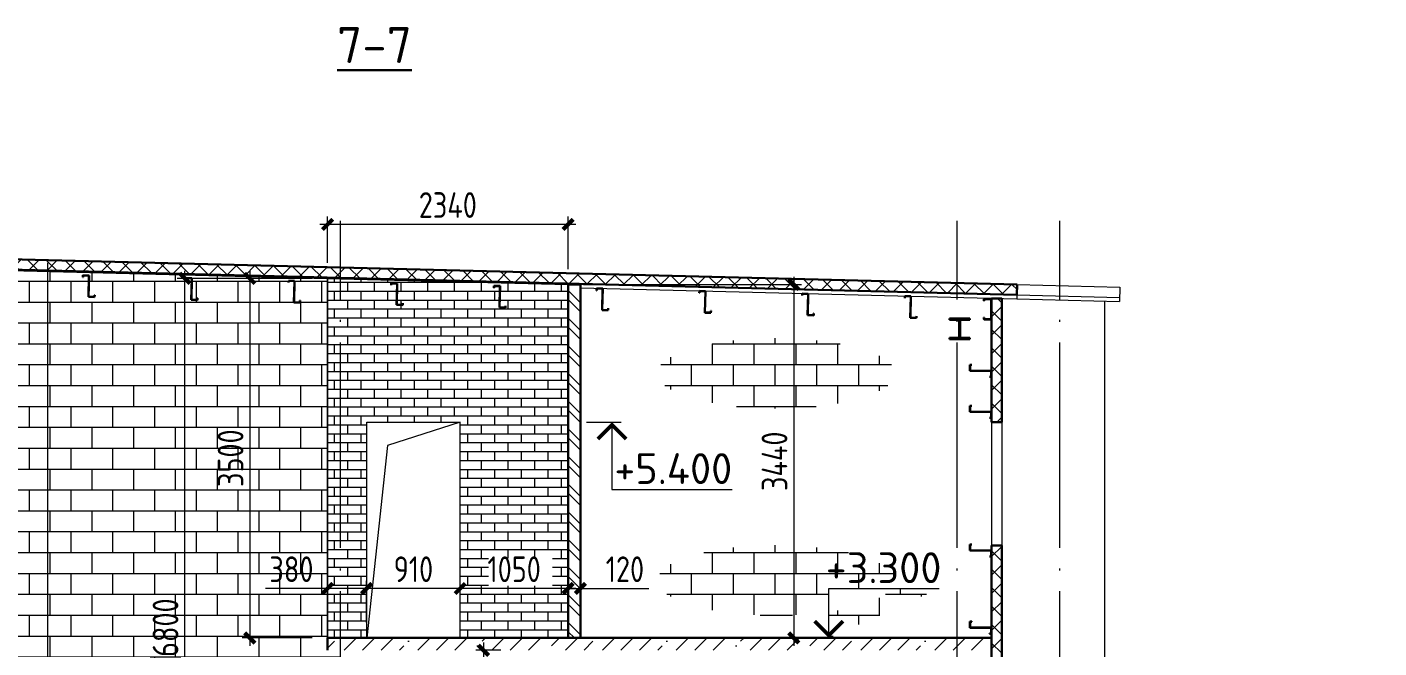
# Model space of a CAD drawing. Extents: x -965262 to 1142518, y -357520 to 71675.
# Drawn here: x 854056 to 867212, y -201947 to -195903 of the extents above; entities that cross this region are included whole.
import ezdxf

# ---------------------------------------------------------------- set-up
doc = ezdxf.new("R2010")
doc.units = 0
doc.header["$LTSCALE"] = 10
doc.linetypes.add('DOTE', pattern=[2.42, 2, -0.2, 0.02, -0.2])
doc.layers.get('0').update_dxf_attribs({"linetype": 'CONTINUOUS', "lineweight": 30})
doc.layers.get('Defpoints').update_dxf_attribs({"linetype": 'CONTINUOUS'})
doc.layers.add('DOTE', color=7, linetype='DOTE', lineweight=9)
doc.styles.add('GOST 2.304', font='isocpeur.ttf', dxfattribs={"width": 0.75, "height": 250})
doc.styles.add('ГОСТ 2м', font='isocpeur.ttf', dxfattribs={"width": 0.8, "height": 250})
doc.dimstyles.new('ГОСТ 2м', dxfattribs={"dimtxt": 250, "dimasz": 100, "dimexe": 75, "dimexo": 150, "dimgap": 62.5, "dimtad": 1, "dimdec": 0, "dimtxsty": 'ГОСТ 2м', "dimblk": 'ARCHTICK', "dimcen": 150, "dimdle": 75, "dimclrd": 256, "dimclre": 256, "dimclrt": 256, "dimadec": 0, "dimazin": 0, "dimtfac": 1, "dimtdec": 0, "dimtmove": 0, "dimatfit": 3, "dimldrblk": 'OBLIQUE', "dimfxl": 1, "dimlwd": 15, "dimlwe": 15, "dimarcsym": 0})
pattern_1 = [(0, (2169537.76, -226215.38), (0, 203.2), []), (90, (2169537.76, -226215.38), (-203.2, 203.2), [203.2, -203.2])]

# ---------------------------------------------------------------- blocks, each defined once
blk = doc.blocks.new('_ArchTick')
at = {"color": 0, "linetype": 'ByBlock', "lineweight": 0, "const_width": 0.4}
blk.add_lwpolyline([(-0.5, -0.5), (0.5, 0.5)], dxfattribs=at)
blk = doc.blocks.new('*D665')
at = {"lineweight": 15, "transparency": 16777216}
for p, q in [((858498, -201895), (858498, -205225)), ((858666, -201970), (858423, -201970)), ((858666, -205150), (858423, -205150))]:
    blk.add_line(p, q, dxfattribs=at)
at = {"layer": 'Defpoints', "color": 0, "lineweight": 15, "transparency": 16777216}
for p in [(858816, -201970, -1451), (858498, -205150), (858816, -205150, -1451)]:
    blk.add_point(p, dxfattribs=at)
at = {"lineweight": 15, "transparency": 16777216, "xscale": 100, "yscale": 100, "zscale": 100}
for p, rotation in [((858498, -201970), 90), ((858498, -205150), 270)]:
    blk.add_blockref('_ArchTick', p, dxfattribs=dict(at, rotation=rotation))
at = {"lineweight": 15, "transparency": 16777216, "insert": (858311, -203560), "char_height": 250, "attachment_point": 5, "rotation": 90, "style": 'ГОСТ 2м'}
blk.add_mtext('3180', dxfattribs=at)
blk = doc.blocks.new('_Oblique')
at = {"color": 0, "linetype": 'ByBlock', "lineweight": -2}
blk.add_line((-0.5, -0.5), (0.5, 0.5), dxfattribs=at)
blk = doc.blocks.new('*D666')
at = {"lineweight": 15, "transparency": 16777216}
for p, q in [((856831, -198350), (855517, -198350)), ((855592, -205225), (855592, -198275)), ((855442, -205150), (855517, -205150))]:
    blk.add_line(p, q, dxfattribs=at)
at = {"layer": 'Defpoints', "color": 0, "lineweight": 15, "transparency": 16777216}
for p in [(855592, -198350), (856981, -198350, -1451), (855592, -205150)]:
    blk.add_point(p, dxfattribs=at)
at = {"lineweight": 15, "transparency": 16777216, "xscale": 100, "yscale": 100, "zscale": 100}
for p, rotation in [((855592, -198350), 90), ((855592, -205150), 270)]:
    blk.add_blockref('_ArchTick', p, dxfattribs=dict(at, rotation=rotation))
at = {"lineweight": 15, "transparency": 16777216, "insert": (855404, -201750), "char_height": 250, "attachment_point": 5, "rotation": 90, "style": 'ГОСТ 2м'}
blk.add_mtext('6800', dxfattribs=at)
blk = doc.blocks.new('*D667')
at = {"lineweight": 15, "transparency": 16777216}
for p, q in [((856831, -198350), (856149, -198350)), ((856224, -198275), (856224, -201925)), ((856831, -201850), (856149, -201850))]:
    blk.add_line(p, q, dxfattribs=at)
at = {"layer": 'Defpoints', "color": 0, "lineweight": 15, "transparency": 16777216}
for p in [(856981, -198350, -1451), (856224, -201850), (856981, -201850, -1451)]:
    blk.add_point(p, dxfattribs=at)
at = {"lineweight": 15, "transparency": 16777216, "xscale": 100, "yscale": 100, "zscale": 100}
for p, rotation in [((856224, -198350), 90), ((856224, -201850), 270)]:
    blk.add_blockref('_ArchTick', p, dxfattribs=dict(at, rotation=rotation))
at = {"lineweight": 15, "transparency": 16777216, "insert": (856037, -200100), "char_height": 250, "attachment_point": 5, "rotation": 90, "style": 'ГОСТ 2м'}
blk.add_mtext('3500', dxfattribs=at)
blk = doc.blocks.new('*D668')
at = {"lineweight": 15, "transparency": 16777216}
for p, q in [((861517, -198334), (861517, -201925)), ((859471, -198409), (861592, -198409)), ((859471, -201850), (861592, -201850))]:
    blk.add_line(p, q, dxfattribs=at)
at = {"layer": 'Defpoints', "color": 0, "lineweight": 15, "transparency": 16777216}
for p in [(859321, -198409), (859321, -201850), (861517, -201850)]:
    blk.add_point(p, dxfattribs=at)
at = {"lineweight": 15, "transparency": 16777216, "xscale": 100, "yscale": 100, "zscale": 100}
for p, rotation in [((861517, -198409), 90), ((861517, -201850), 270)]:
    blk.add_blockref('_ArchTick', p, dxfattribs=dict(at, rotation=rotation))
at = {"lineweight": 15, "transparency": 16777216, "insert": (861330, -200130), "char_height": 250, "attachment_point": 5, "rotation": 90, "style": 'ГОСТ 2м'}
blk.add_mtext('3440', dxfattribs=at)
blk = doc.blocks.new('*D650')
at = {"lineweight": 15, "transparency": 16777216}
for p, q in [((859396, -197824), (856906, -197824)), ((856981, -198200), (856981, -197749)), ((859321, -198259), (859321, -197749))]:
    blk.add_line(p, q, dxfattribs=at)
at = {"layer": 'Defpoints', "color": 0, "lineweight": 15, "transparency": 16777216}
for p in [(856981, -197824), (856981, -198350, -1451), (859321, -198409)]:
    blk.add_point(p, dxfattribs=at)
at = {"lineweight": 15, "transparency": 16777216, "xscale": 100, "yscale": 100, "zscale": 100, "rotation": 180}
blk.add_blockref('_ArchTick', (856981, -197824), dxfattribs=at)
at = {"lineweight": 15, "transparency": 16777216, "xscale": 100, "yscale": 100, "zscale": 100}
blk.add_blockref('_ArchTick', (859321, -197824), dxfattribs=at)
at = {"lineweight": 15, "transparency": 16777216, "insert": (858151, -197636), "char_height": 250, "attachment_point": 5, "style": 'ГОСТ 2м'}
blk.add_mtext('2340', dxfattribs=at)
blk = doc.blocks.new('*D670')
at = {"lineweight": 15, "transparency": 16777216}
for p, q in [((859396, -201368), (858196, -201368)), ((858271, -201700), (858271, -201293)), ((859321, -201700), (859321, -201293))]:
    blk.add_line(p, q, dxfattribs=at)
at = {"layer": 'Defpoints', "color": 0, "lineweight": 15, "transparency": 16777216}
for p in [(858271, -201368), (858271, -201850), (859321, -201850)]:
    blk.add_point(p, dxfattribs=at)
at = {"lineweight": 15, "transparency": 16777216, "xscale": 100, "yscale": 100, "zscale": 100, "rotation": 180}
blk.add_blockref('_ArchTick', (858271, -201368), dxfattribs=at)
at = {"lineweight": 15, "transparency": 16777216, "xscale": 100, "yscale": 100, "zscale": 100}
blk.add_blockref('_ArchTick', (859321, -201368), dxfattribs=at)
at = {"lineweight": 15, "transparency": 16777216, "insert": (858796, -201181), "char_height": 250, "attachment_point": 5, "style": 'ГОСТ 2м'}
blk.add_mtext('1050', dxfattribs=at)
blk = doc.blocks.new('*D671')
at = {"lineweight": 15, "transparency": 16777216}
for p, q in [((858346, -201368), (857286, -201368)), ((857361, -201700), (857361, -201293)), ((858271, -201700), (858271, -201293))]:
    blk.add_line(p, q, dxfattribs=at)
at = {"layer": 'Defpoints', "color": 0, "lineweight": 15, "transparency": 16777216}
for p in [(857361, -201368), (857361, -201850), (858271, -201850, -690)]:
    blk.add_point(p, dxfattribs=at)
at = {"lineweight": 15, "transparency": 16777216, "xscale": 100, "yscale": 100, "zscale": 100, "rotation": 180}
blk.add_blockref('_ArchTick', (857361, -201368), dxfattribs=at)
at = {"lineweight": 15, "transparency": 16777216, "xscale": 100, "yscale": 100, "zscale": 100}
blk.add_blockref('_ArchTick', (858271, -201368), dxfattribs=at)
at = {"lineweight": 15, "transparency": 16777216, "insert": (857816, -201181), "char_height": 250, "attachment_point": 5, "style": 'ГОСТ 2м'}
blk.add_mtext('910', dxfattribs=at)
blk = doc.blocks.new('*D672')
at = {"lineweight": 15, "transparency": 16777216}
for p, q in [((859321, -201368), (859221, -201368)), ((859321, -201700), (859321, -201293)), ((859321, -201368), (859441, -201368)), ((859441, -201700), (859441, -201293)), ((859441, -201368), (860106, -201368))]:
    blk.add_line(p, q, dxfattribs=at)
at = {"layer": 'Defpoints', "color": 0, "lineweight": 15, "transparency": 16777216}
for p in [(859441, -201368), (859321, -201850, 1003), (859441, -201850, 1003)]:
    blk.add_point(p, dxfattribs=at)
at = {"lineweight": 15, "transparency": 16777216, "xscale": 100, "yscale": 100, "zscale": 100}
blk.add_blockref('_ArchTick', (859321, -201368), dxfattribs=at)
at = {"lineweight": 15, "transparency": 16777216, "xscale": 100, "yscale": 100, "zscale": 100, "rotation": 180}
blk.add_blockref('_ArchTick', (859441, -201368), dxfattribs=at)
at = {"lineweight": 15, "transparency": 16777216, "insert": (859874, -201181), "char_height": 250, "attachment_point": 5, "style": 'ГОСТ 2м'}
blk.add_mtext('120', dxfattribs=at)
blk = doc.blocks.new('*D673')
at = {"lineweight": 15, "transparency": 16777216}
for p, q in [((856981, -201368), (856376, -201368)), ((857361, -201368), (856906, -201368)), ((856981, -201700), (856981, -201293)), ((857361, -201700), (857361, -201293))]:
    blk.add_line(p, q, dxfattribs=at)
at = {"layer": 'Defpoints', "color": 0, "lineweight": 15, "transparency": 16777216}
for p in [(857361, -201368), (856981, -201850, -448), (857361, -201850, -224)]:
    blk.add_point(p, dxfattribs=at)
at = {"lineweight": 15, "transparency": 16777216, "xscale": 100, "yscale": 100, "zscale": 100, "rotation": 180}
blk.add_blockref('_ArchTick', (856981, -201368), dxfattribs=at)
at = {"lineweight": 15, "transparency": 16777216, "xscale": 100, "yscale": 100, "zscale": 100}
blk.add_blockref('_ArchTick', (857361, -201368), dxfattribs=at)
at = {"lineweight": 15, "transparency": 16777216, "insert": (856629, -201181), "char_height": 250, "attachment_point": 5, "style": 'ГОСТ 2м'}
blk.add_mtext('380', dxfattribs=at)

msp = doc.modelspace()

# ---------------------------------------------------------------- hatches: boundary and pattern name
at = {"lineweight": 15}
h = msp.add_hatch(dxfattribs=at)
h.set_pattern_fill('ANSI37', color=30, scale=40, style=0)
h.set_pattern_definition([(45, (889230.79, -189336.09), (-89.80256, 89.80256), []), (135, (889230.79, -189336.09), (-89.80256, -89.80256), [])])
h.paths.add_polyline_path([(863688.7, -198509.4), (849606.2, -198154.7), (849606.2, -198054.6), (863691.2, -198409.4)])
h = msp.add_hatch(dxfattribs=at)
h.set_pattern_fill('AR-B816', color=4)
h.set_pattern_definition([(0, (2165938.29, -226215.38), (0, 203.2), []), (90, (2165938.29, -226215.38), (-203.2, 203.2), [203.2, -203.2])])
h.paths.add_polyline_path([(851006.2, -205149.9), (851006.2, -198200), (856981.2, -198350.5), (856981.2, -201983.9), (857101.7, -201983.9), (857101.7, -202295.9), (856981.2, -202295.9), (856981.2, -202309.9), (857006.2, -202309.9), (857006.2, -205149.9)])
h.paths.add_polyline_path([(856324.1, -200442.7), (856324.1, -199757.7), (855724.1, -199757.7), (855724.1, -200442.7)], flags=24)
h.paths.add_polyline_path([(856356.2, -201468.4), (856901.2, -201468.4), (856901.2, -200868.4), (856356.2, -200868.4)], flags=24)
h.paths.add_polyline_path([(855692, -202092.7), (855692, -201407.7), (855092, -201407.7), (855092, -202092.7)], flags=24)
h = msp.add_hatch(dxfattribs=at)
h.set_pattern_fill('AR-BRSTD', color=1, scale=1.28, style=0)
h.set_pattern_definition([(0, (779277.93, -202029.55), (0, 86.7095), []), (90, (779277.93, -202029.55), (-130.048, 86.7095), [86.7095, -86.7095])])
h.paths.add_polyline_path([(857106.2, -198353.6), (856981.2, -198350.5), (856981.2, -201849.9), (857106.2, -201849.9)])
h.paths.add_polyline_path([(859441.2, -198412.4), (857106.2, -198353.6), (857106.2, -201849.9), (857361.2, -201849.9), (857361.2, -199749.9), (858271.2, -199749.9), (858271.2, -201849.9), (859441.2, -201849.9)])
h.paths.add_polyline_path([(858652.5, -198633.8), (858657.6, -198425.4), (858600.8, -198424), (858600.4, -198441.4), (858598.8, -198441.4), (858599.2, -198422.4), (858659.2, -198423.9), (858654.1, -198632.2), (858710.9, -198633.6), (858711.3, -198616.2), (858712.9, -198616.2), (858712.5, -198635.2)], flags=16)
h.paths.add_polyline_path([(857712.8, -198610.3), (857652.8, -198608.8), (857657.9, -198400.5), (857601.1, -198399.1), (857600.7, -198416.5), (857599.1, -198416.4), (857599.6, -198397.4), (857659.5, -198398.9), (857654.4, -198607.2), (857711.2, -198608.6), (857711.7, -198591.2), (857713.3, -198591.3)], flags=16)
h.paths.add_polyline_path([(858546.1, -201342.3), (859168.6, -201342.3), (859168.6, -201074.1), (858546.1, -201074.1)], flags=16)
h.paths.add_polyline_path([(859441.2, -201849.9), (859321.2, -201849.9), (859321.2, -198409.4), (859441.2, -198412.4)])
h = msp.add_hatch(dxfattribs=at)
h.set_pattern_fill('ANSI32', color=1, scale=20, angle=90, style=0)
h.set_pattern_definition([(135, (779277.93, -202029.55), (-134.70384, -134.70384), []), (135, (779277.93, -201939.75), (-134.70384, -134.70384), [])])
h.paths.add_polyline_path([(859441.2, -201849.9), (859321.2, -201849.9), (859321.2, -198409.4), (859441.2, -198412.4)])
h = msp.add_hatch(dxfattribs=at)
h.set_pattern_fill('ANSI37', color=30, scale=40, style=0)
h.set_pattern_definition([(45, (855297.71, -176872.93), (-89.80256, 89.80256), []), (135, (855297.71, -176872.93), (-89.80256, -89.80256), [])])
h.paths.add_polyline_path([(863541.2, -205249.9), (863441.2, -205249.9), (863441.2, -198545.7), (863541.2, -198545.7)])
h.paths.add_polyline_path([(863541.2, -204249.9), (863441.2, -204249.9), (863441.2, -203049.9), (863541.2, -203049.9)], flags=17)
h.paths.add_polyline_path([(863541.2, -200949.9), (863441.2, -200949.9), (863441.2, -199749.9), (863541.2, -199749.9)], flags=17)
h = msp.add_hatch(dxfattribs=at)
h.set_pattern_fill('AR-B816', color=4)
h.set_pattern_definition(pattern_1)
edge = h.paths.add_edge_path()
edge.add_ellipse((861346.4, -199274.1), major_axis=(1156.9, 0), ratio=0.2952217, start_angle=0, end_angle=360)
h.paths.add_polyline_path([(861689, -205466.3), (860964, -205466.3), (860964, -206066.3), (861689, -206066.3)], flags=9)
h.paths.add_polyline_path([(861617.5, -200492.2), (861617.5, -199767.2), (861017.5, -199767.2), (861017.5, -200492.2)], flags=9)
h = msp.add_hatch(dxfattribs=at)
h.set_pattern_fill('AR-B816', color=4)
h.set_pattern_definition([(0, (2181341.57, -254229), (0, 203.2), []), (90, (2181341.57, -254229), (-203.2, 203.2), [203.2, -203.2])])
edge = h.paths.add_edge_path()
edge.add_ellipse((869684.6, -200843.1), major_axis=(0, -1156.9), ratio=0.2952217, start_angle=0, end_angle=360)
h.paths.add_polyline_path([(863492.5, -201185.7), (863492.5, -200460.7), (862892.5, -200460.7), (862892.5, -201185.7)], flags=9)
h = msp.add_hatch(dxfattribs=at)
h.set_pattern_fill('AR-B816', color=4)
h.set_pattern_definition(pattern_1)
edge = h.paths.add_edge_path()
edge.add_ellipse((861346.4, -201289.6), major_axis=(1156.9, 0), ratio=0.2952217, start_angle=0, end_angle=360)
h.paths.add_polyline_path([(861689, -207481.7), (860964, -207481.7), (860964, -208081.7), (861689, -208081.7)], flags=9)
edge = h.paths.add_edge_path()
edge.add_line((861858.4, -201849.9), (861858.4, -201369.9))
edge.add_line((861858.4, -201369.9), (862932.1, -201369.9))
h.paths.add_polyline_path([(861753.4, -201390.9), (863043.4, -201390.9), (863043.4, -200940.9), (861753.4, -200940.9)], flags=9)
h = msp.add_hatch(dxfattribs=at)
h.set_pattern_fill('ANSI35', color=256, scale=40, style=0)
h.set_pattern_definition([(45, (855297.7, -176872.93), (-179.6051, 179.6051), []), (45, (855477.31, -176872.93), (-179.605, 179.605), [317.5, -63.5, 0, -63.5])])
h.paths.add_polyline_path([(856981.2, -201969.9), (863441.2, -201969.9), (863441.2, -201849.9), (856981.2, -201849.9)])

# ---------------------------------------------------------------- linework, layer by layer
at = {"color": 30}
for p, q in [((849606.2, -198054.6, 3149.8), (863691.2, -198409.4, 3149.8)), ((849606.2, -198154.7, 3149.8), (863688.7, -198509.4, 3149.8)), ((863691.2, -198409.4, 3149.8), (863688.7, -198509.4, 3149.8)), ((863541.2, -198545.7, 3657.7), (863441.2, -198545.7, 3657.7)), ((863441.2, -199749.9, 3730.3), (863541.2, -199749.9, 3723)), ((863441.2, -200949.9, 3730.3), (863541.2, -200949.9, 3723))]:
    msp.add_line(p, q, dxfattribs=at)
at = {"color": 4, "lineweight": 15}
msp.add_line((851006.2, -198200, 2206.5), (856981.2, -198350.5, 2206.5), dxfattribs=at)
at = {"color": 4, "lineweight": 20}
msp.add_line((854256.2, -198200, 2206.5), (854256.2, -205149.9, 2206.5), dxfattribs=at)
for p, q in [((854600.6, -198319.6, 3149.8), (854600.1, -198338.6, 3149.8)), ((854600.1, -198338.6, 3149.8), (854601.7, -198338.6, 3149.8)), ((854660.6, -198321.1, 3149.8), (854600.6, -198319.6, 3149.8)), ((854601.7, -198338.6, 3149.8), (854602.1, -198321.2, 3149.8)), ((854602.1, -198321.2, 3149.8), (854658.9, -198322.6, 3149.8)), ((854658.9, -198322.6, 3149.8), (854653.8, -198531, 3149.8)), ((854655.5, -198529.4, 3149.8), (854660.6, -198321.1, 3149.8)), ((855600.2, -198347.5, 3149.8), (855599.7, -198366.5, 3149.8)), ((855599.7, -198366.5, 3149.8), (855601.3, -198366.6, 3149.8)), ((855660.2, -198349, 3149.8), (855600.2, -198347.5, 3149.8)), ((855601.3, -198366.6, 3149.8), (855601.7, -198349.2, 3149.8)), ((855601.7, -198349.2, 3149.8), (855658.5, -198350.6, 3149.8)), ((855658.5, -198350.6, 3149.8), (855653.4, -198558.9, 3149.8)), ((855655.1, -198557.3, 3149.8), (855660.2, -198349, 3149.8)), ((856599.9, -198372.5, 3149.8), (856599.4, -198391.5, 3149.8)), ((856659.9, -198374, 3149.8), (856599.9, -198372.5, 3149.8)), ((856601, -198391.5, 3149.8), (856601.4, -198374.1, 3149.8)), ((856601.4, -198374.1, 3149.8), (856658.2, -198375.5, 3149.8)), ((856658.2, -198375.5, 3149.8), (856653.1, -198583.9, 3149.8)), ((856654.8, -198582.3, 3149.8), (856659.9, -198374, 3149.8)), ((854712.7, -198513.4, 3149.8), (854712.2, -198530.8, 3149.8)), ((854714.3, -198513.4, 3149.8), (854712.7, -198513.4, 3149.8)), ((854713.8, -198532.4, 3149.8), (854714.3, -198513.4, 3149.8)), ((856599.4, -198391.5, 3149.8), (856601, -198391.5, 3149.8)), ((857599.6, -198397.4, 3149.8), (857599.1, -198416.4, 3149.8)), ((857599.1, -198416.4, 3149.8), (857600.7, -198416.5, 3149.8)), ((857659.5, -198398.9, 3149.8), (857599.6, -198397.4, 3149.8)), ((857600.7, -198416.5, 3149.8), (857601.1, -198399.1, 3149.8)), ((857601.1, -198399.1, 3149.8), (857657.9, -198400.5, 3149.8)), ((857657.9, -198400.5, 3149.8), (857652.8, -198608.8, 3149.8)), ((857654.4, -198607.2, 3149.8), (857659.5, -198398.9, 3149.8)), ((858599.2, -198422.4, 3149.8), (858598.8, -198441.4, 3149.8)), ((858598.8, -198441.4, 3149.8), (858600.4, -198441.4, 3149.8)), ((858659.2, -198423.9, 3149.8), (858599.2, -198422.4, 3149.8)), ((858600.4, -198441.4, 3149.8), (858600.8, -198424, 3149.8)), ((858600.8, -198424, 3149.8), (858657.6, -198425.4, 3149.8)), ((858657.6, -198425.4, 3149.8), (858652.5, -198633.8, 3149.8)), ((858654.1, -198632.2, 3149.8), (858659.2, -198423.9, 3149.8)), ((859598.9, -198447.3, 3149.8), (859598.5, -198466.3, 3149.8)), ((859598.5, -198466.3, 3149.8), (859600.1, -198466.4, 3149.8)), ((859658.9, -198448.8, 3149.8), (859598.9, -198447.3, 3149.8)), ((859600.1, -198466.4, 3149.8), (859600.5, -198449, 3149.8)), ((859600.5, -198449, 3149.8), (859657.3, -198450.4, 3149.8)), ((859657.3, -198450.4, 3149.8), (859652.2, -198658.7, 3149.8)), ((859653.8, -198657.1, 3149.8), (859658.9, -198448.8, 3149.8)), ((860598.6, -198472.3, 3149.8), (860598.2, -198491.3, 3149.8)), ((860598.2, -198491.3, 3149.8), (860599.8, -198491.3, 3149.8)), ((860658.6, -198473.8, 3149.8), (860598.6, -198472.3, 3149.8)), ((860599.8, -198491.3, 3149.8), (860600.2, -198473.9, 3149.8)), ((860600.2, -198473.9, 3149.8), (860657, -198475.3, 3149.8)), ((860657, -198475.3, 3149.8), (860651.9, -198683.7, 3149.8)), ((860653.5, -198682.1, 3149.8), (860658.6, -198473.8, 3149.8)), ((861598.3, -198497.2, 3149.8), (861597.8, -198516.2, 3149.8)), ((861597.8, -198516.2, 3149.8), (861599.4, -198516.3, 3149.8)), ((861658.3, -198498.7, 3149.8), (861598.3, -198497.2, 3149.8)), ((861599.4, -198516.3, 3149.8), (861599.9, -198498.9, 3149.8)), ((861599.9, -198498.9, 3149.8), (861656.7, -198500.3, 3149.8)), ((861656.7, -198500.3, 3149.8), (861651.6, -198708.6, 3149.8)), ((861653.2, -198707, 3149.8), (861658.3, -198498.7, 3149.8)), ((854653.8, -198531, 3149.8), (854713.8, -198532.4, 3149.8)), ((854712.2, -198530.8, 3149.8), (854655.5, -198529.4, 3149.8)), ((855653.4, -198558.9, 3149.8), (855713.4, -198560.4, 3149.8)), ((855711.9, -198558.7, 3149.8), (855655.1, -198557.3, 3149.8)), ((855712.3, -198541.3, 3149.8), (855711.9, -198558.7, 3149.8)), ((855713.9, -198541.4, 3149.8), (855712.3, -198541.3, 3149.8)), ((855713.4, -198560.4, 3149.8), (855713.9, -198541.4, 3149.8)), ((856653.1, -198583.9, 3149.8), (856713.1, -198585.3, 3149.8)), ((856711.5, -198583.7, 3149.8), (856654.8, -198582.3, 3149.8)), ((856712, -198566.3, 3149.8), (856711.5, -198583.7, 3149.8)), ((856713.6, -198566.3, 3149.8), (856712, -198566.3, 3149.8)), ((856713.1, -198585.3, 3149.8), (856713.6, -198566.3, 3149.8)), ((857652.8, -198608.8, 3149.8), (857712.8, -198610.3, 3149.8)), ((857711.2, -198608.6, 3149.8), (857654.4, -198607.2, 3149.8)), ((857711.7, -198591.2, 3149.8), (857711.2, -198608.6, 3149.8)), ((857713.3, -198591.3, 3149.8), (857711.7, -198591.2, 3149.8)), ((857712.8, -198610.3, 3149.8), (857713.3, -198591.3, 3149.8)), ((858652.5, -198633.8, 3149.8), (858712.5, -198635.2, 3149.8)), ((858710.9, -198633.6, 3149.8), (858654.1, -198632.2, 3149.8)), ((858711.3, -198616.2, 3149.8), (858710.9, -198633.6, 3149.8)), ((858712.9, -198616.2, 3149.8), (858711.3, -198616.2, 3149.8)), ((858712.5, -198635.2, 3149.8), (858712.9, -198616.2, 3149.8)), ((859711, -198641.1, 3149.8), (859710.6, -198658.5, 3149.8)), ((859712.6, -198641.2, 3149.8), (859711, -198641.1, 3149.8)), ((859712.2, -198660.2, 3149.8), (859712.6, -198641.2, 3149.8)), ((862598, -198522.2, 3149.8), (862597.5, -198541.2, 3149.8)), ((862597.5, -198541.2, 3149.8), (862599.1, -198541.2, 3149.8)), ((862658, -198523.7, 3149.8), (862598, -198522.2, 3149.8)), ((862599.1, -198541.2, 3149.8), (862599.6, -198523.8, 3149.8)), ((862599.6, -198523.8, 3149.8), (862656.3, -198525.2, 3149.8)), ((862656.3, -198525.2, 3149.8), (862651.3, -198733.6, 3149.8)), ((862652.9, -198732, 3149.8), (862658, -198523.7, 3149.8)), ((863369.4, -198569.7, 3149.8), (863366.2, -198569.7, 3149.8)), ((859652.2, -198658.7, 3149.8), (859712.2, -198660.2, 3149.8)), ((859710.6, -198658.5, 3149.8), (859653.8, -198657.1, 3149.8)), ((860651.9, -198683.7, 3149.8), (860711.9, -198685.1, 3149.8)), ((860710.3, -198683.5, 3149.8), (860653.5, -198682.1, 3149.8)), ((860710.7, -198666.1, 3149.8), (860710.3, -198683.5, 3149.8)), ((860712.3, -198666.1, 3149.8), (860710.7, -198666.1, 3149.8)), ((860711.9, -198685.1, 3149.8), (860712.3, -198666.1, 3149.8)), ((861651.6, -198708.6, 3149.8), (861711.5, -198710.1, 3149.8)), ((861710, -198708.4, 3149.8), (861653.2, -198707, 3149.8)), ((861710.4, -198691, 3149.8), (861710, -198708.4, 3149.8)), ((861712, -198691.1, 3149.8), (861710.4, -198691, 3149.8)), ((861711.5, -198710.1, 3149.8), (861712, -198691.1, 3149.8)), ((862651.3, -198733.6, 3149.8), (862711.2, -198735, 3149.8)), ((862709.7, -198733.4, 3149.8), (862652.9, -198732, 3149.8)), ((862710.1, -198716, 3149.8), (862709.7, -198733.4, 3149.8)), ((862711.7, -198716, 3149.8), (862710.1, -198716, 3149.8)), ((862711.2, -198735, 3149.8), (862711.7, -198716, 3149.8)), ((863031.2, -198753.3, 2206.5), (863031.2, -198741.3, 2206.5)), ((863031.2, -198741.3, 2206.5), (863231.2, -198741.3, 2206.5)), ((863127.2, -198753.3, 2206.5), (863031.2, -198753.3, 2206.5)), ((863127.2, -198929.3, 2206.5), (863127.2, -198753.3, 2206.5)), ((863231.2, -198753.3, 2206.5), (863135.2, -198753.3, 2206.5)), ((863135.2, -198753.3, 2206.5), (863135.2, -198929.3, 2206.5)), ((863135.2, -198914.9, 2206.5), (863135.2, -198764.9, 2206.5)), ((863231.2, -198741.3, 2206.5), (863231.2, -198753.3, 2206.5)), ((863369.4, -198729.7, 3149.8), (863366.2, -198729.7, 3149.8)), ((863031.2, -198941.3, 2206.5), (863031.2, -198929.3, 2206.5)), ((863031.2, -198929.3, 2206.5), (863127.2, -198929.3, 2206.5)), ((863231.2, -198941.3, 2206.5), (863031.2, -198941.3, 2206.5)), ((863135.2, -198929.3, 2206.5), (863231.2, -198929.3, 2206.5)), ((863231.2, -198929.3, 2206.5), (863231.2, -198941.3, 2206.5)), ((863231.2, -199249.9, 2206.5), (863231.2, -199189.9, 2206.5)), ((863231.2, -199189.9, 2206.5), (863250.2, -199189.9, 2206.5)), ((863439.6, -199249.9, 2206.5), (863231.2, -199249.9, 2206.5)), ((863250.2, -199191.5, 2206.5), (863232.8, -199191.5, 2206.5)), ((863232.8, -199191.5, 2206.5), (863232.8, -199248.3, 2206.5)), ((863232.8, -199248.3, 2206.5), (863441.2, -199248.3, 2206.5)), ((863250.2, -199189.9, 2206.5), (863250.2, -199191.5, 2206.5)), ((863422.2, -199308.3, 2206.5), (863422.2, -199306.7, 2206.5)), ((863422.2, -199306.7, 2206.5), (863439.6, -199306.7, 2206.5)), ((863422.2, -199308.3, 2206.5), (863441.2, -199308.3, 2206.5)), ((863439.6, -199306.7, 2206.5), (863439.6, -199249.9, 2206.5)), ((863441.2, -199308.3, 2206.5), (863441.2, -199248.3, 2206.5)), ((863231.2, -199649.9, 2206.5), (863231.2, -199589.9, 2206.5)), ((863231.2, -199589.9, 2206.5), (863250.2, -199589.9, 2206.5)), ((863439.6, -199649.9, 2206.5), (863231.2, -199649.9, 2206.5)), ((863250.2, -199591.5, 2206.5), (863232.8, -199591.5, 2206.5)), ((863232.8, -199591.5, 2206.5), (863232.8, -199648.3, 2206.5)), ((863232.8, -199648.3, 2206.5), (863441.2, -199648.3, 2206.5)), ((863250.2, -199589.9, 2206.5), (863250.2, -199591.5, 2206.5)), ((863439.6, -199706.7, 2206.5), (863439.6, -199649.9, 2206.5)), ((863441.2, -199708.3, 2206.5), (863441.2, -199648.3, 2206.5)), ((863422.2, -199708.3, 2206.5), (863422.2, -199706.7, 2206.5)), ((863422.2, -199706.7, 2206.5), (863439.6, -199706.7, 2206.5)), ((863422.2, -199708.3, 2206.5), (863441.2, -199708.3, 2206.5)), ((863231.2, -200999.9, 2206.5), (863231.2, -200939.9, 2206.5)), ((863231.2, -200939.9, 2206.5), (863250.2, -200939.9, 2206.5)), ((863439.6, -200999.9, 2206.5), (863231.2, -200999.9, 2206.5)), ((863250.2, -200941.5, 2206.5), (863232.8, -200941.5, 2206.5)), ((863232.8, -200941.5, 2206.5), (863232.8, -200998.3, 2206.5)), ((863232.8, -200998.3, 2206.5), (863441.2, -200998.3, 2206.5)), ((863250.2, -200939.9, 2206.5), (863250.2, -200941.5, 2206.5)), ((863439.6, -201056.7, 2206.5), (863439.6, -200999.9, 2206.5)), ((863441.2, -201058.3, 2206.5), (863441.2, -200998.3, 2206.5)), ((863422.2, -201058.3, 2206.5), (863422.2, -201056.7, 2206.5)), ((863422.2, -201056.7, 2206.5), (863439.6, -201056.7, 2206.5)), ((863422.2, -201058.3, 2206.5), (863441.2, -201058.3, 2206.5)), ((863231.2, -201749.9, 2206.5), (863231.2, -201689.9, 2206.5)), ((863231.2, -201689.9, 2206.5), (863250.2, -201689.9, 2206.5)), ((863439.6, -201749.9, 2206.5), (863231.2, -201749.9, 2206.5)), ((863250.2, -201691.5, 2206.5), (863232.8, -201691.5, 2206.5)), ((863232.8, -201691.5, 2206.5), (863232.8, -201748.3, 2206.5)), ((863232.8, -201748.3, 2206.5), (863441.2, -201748.3, 2206.5)), ((863250.2, -201689.9, 2206.5), (863250.2, -201691.5, 2206.5)), ((863422.2, -201808.3, 2206.5), (863422.2, -201806.7, 2206.5)), ((863422.2, -201806.7, 2206.5), (863439.6, -201806.7, 2206.5)), ((863422.2, -201808.3, 2206.5), (863441.2, -201808.3, 2206.5)), ((863439.6, -201806.7, 2206.5), (863439.6, -201749.9, 2206.5)), ((863441.2, -201808.3, 2206.5), (863441.2, -201748.3, 2206.5)), ((856981.2, -201849.9, 2206.5), (863441.2, -201849.9, 3657.7)), ((856981.2, -201849.9, 2206.5), (856981.2, -201969.9, 2206.5))]:
    msp.add_line(p, q)
at = {"color": 1, "lineweight": 15}
for p, q in [((856981.2, -201849.9, 2206.5), (856981.2, -198350.5, 2206.5)), ((856981.2, -198350.5, 2206.5), (859321.2, -198409.4, 3657.7)), ((856981.2, -198350.5, 2206.5), (856981.2, -201849.9, 2206.5)), ((857361.2, -201849.9, 3657.7), (857361.2, -199749.9, 3657.7)), ((857361.2, -199749.9, 2430.6), (858271.2, -199749.9, 2967.5)), ((858271.2, -199749.9, 5555.7), (857564.2, -199978.1, 4104.5)), ((858271.2, -201849.9, 3657.7), (858271.2, -199749.9, 3657.7)), ((857564.2, -199978.1, 4104.5), (857361.2, -201849.9, 5555.7)), ((856981.2, -201849.9, 2206.5), (857361.2, -201849.9, 2430.6)), ((858271.2, -201849.9, 2967.5), (859321.2, -201849.9, 3657.7))]:
    msp.add_line(p, q, dxfattribs=at)
at = {"color": 1}
for p, q in [((859321.2, -201849.9, 3657.7), (859321.2, -198409.4, 3657.7)), ((859441.2, -198412.4, 3657.7), (859321.2, -198409.4, 3657.7)), ((859441.2, -201849.9, 3657.7), (859441.2, -198412.4, 3657.7)), ((859441.2, -201849.9, 3657.7), (859321.2, -201849.9, 3657.7))]:
    msp.add_line(p, q, dxfattribs=at)
at = {"color": 30, "lineweight": 15}
for p, q in [((859441.2, -198442.4, 3149.8), (863687.7, -198549.4, 3149.8)), ((863688.7, -198509.4, 3149.8), (863687.7, -198549.4, 3149.8)), ((863688.7, -198509.4, 3149.8), (863688.7, -198509.4, 3149.8)), ((863441.2, -199749.9, 3657.7), (863441.2, -200949.9, 3657.7)), ((863541.2, -199749.9, 3657.7), (863541.2, -200949.9, 3657.7))]:
    msp.add_line(p, q, dxfattribs=at)
at = {"color": 6, "lineweight": 15}
for p, q in [((863688.7, -198509.4, 3149.8), (864688.7, -198534.6, 3149.8)), ((863691.2, -198409.4, 3149.8), (864691.2, -198434.6, 3149.8)), ((864691.2, -198434.6, 3149.8), (864687.7, -198574.6, 3149.8)), ((863687.7, -198549.4, 3149.8), (864687.7, -198574.6, 3149.8))]:
    msp.add_line(p, q, dxfattribs=at)
at = {"color": 30, "ltscale": 10, "extrusion": (0, 0, -1)}
for p, q in [((863441.2, -198545.7, 3657.7), (863441.2, -199749.9, 3657.7)), ((863541.2, -198545.7, 3657.7), (863541.2, -199749.9, 3657.7)), ((863441.2, -200949.9, 3657.7), (863441.2, -203049.9, 3657.7)), ((863541.2, -200949.9, 3657.7), (863541.2, -203049.9, 3657.7))]:
    msp.add_line(p, q, dxfattribs=at)
at = {"color": 6, "lineweight": 15, "extrusion": (0, 0, -1)}
msp.add_line((864541.2, -198570.9, 3657.7), (864541.2, -205249.9, 3657.7), dxfattribs=at)
at = {"lineweight": 15, "ltscale": 100}
for p, q in [((859501.7, -199749.9, 3657.7), (859838.4, -199749.9, 4581.5)), ((859748.4, -199749.9, 4581.5), (859748.4, -200405.3, 4581.5)), ((859748.4, -200405.3, 4581.5), (860919.2, -200405.3, 4581.5)), ((861858.4, -201849.9, 2932.1), (861858.4, -201369.9, 2932.1)), ((861858.4, -201369.9, 2932.1), (862932.1, -201369.9, 2932.1))]:
    msp.add_line(p, q, dxfattribs=at)
at = {"color": 5, "linetype": 'Continuous', "lineweight": 0, "ltscale": 10, "extrusion": (1, 0, 0), "elevation": 856655.8}
msp.add_lwpolyline([(-198413.7, 4733.5), (-198413.7, 4733.5)], dxfattribs=at)
at = {"elevation": 3149.8}
for points in [[(863366.2, -198729.7), (863366.2, -198743.3, 0.4142136), (863372.6, -198749.7), (863434.8, -198749.7, 0.4142136), (863441.2, -198743.3), (863441.2, -198556.1, 0.4142136), (863434.8, -198549.7), (863372.6, -198549.7, 0.4142136), (863366.2, -198556.1), (863366.2, -198569.7)], [(863369.4, -198729.7), (863369.4, -198743.3, 0.4142136), (863372.6, -198746.5), (863434.8, -198746.5, 0.4142136), (863438, -198743.3), (863438, -198556.1, 0.4142136), (863434.8, -198552.9), (863372.6, -198552.9, 0.4142136), (863369.4, -198556.1), (863369.4, -198569.7)]]:
    msp.add_lwpolyline(points, format="xyb", dxfattribs=at)
at = {"lineweight": 15, "ltscale": 100, "const_width": 36}
for points, elevation in [([(859885.7, -199912.6), (859748.4, -199775.4), (859611.2, -199912.6)], 5666.6), ([(861995.7, -201687.2), (861858.4, -201824.5), (861721.2, -201687.2)], 4017.2)]:
    msp.add_lwpolyline(points, dxfattribs=dict(at, elevation=elevation))
at = {"layer": 'DOTE', "lineweight": 5, "ltscale": 100}
for p, q in [((857106.2, -208234.1, 2206.5), (857106.2, -197788.5, 2206.5)), ((863106.2, -208234.1, 2206.5), (863106.2, -197788.5, 2206.5)), ((864106.2, -208234.1, 2206.5), (864106.2, -197788.5, 2206.5))]:
    msp.add_line(p, q, dxfattribs=at)

# ---------------------------------------------------------------- texts
at = {"lineweight": 15, "ltscale": 100, "style": 'GOST 2.304'}
for s, p in [('+5.400', (859770.8, -200351.3, 4581.5)), ('+3.300', (861828.4, -201315.9, 2932.1))]:
    msp.add_text(s, height=300, dxfattribs=at).set_placement(p)
at = {"layer": 'DOTE', "linetype": 'Continuous', "lineweight": 30, "ltscale": 100, "insert": (857437, -196078.1, 3306.5), "char_height": 350, "width": 800, "attachment_point": 5, "style": 'GOST 2.304'}
msp.add_mtext('{\\W1;\\L\\C5;7-7}', dxfattribs=at)

# ---------------------------------------------------------------- dimensions: what is measured, and where the dimension line sits
at = {"lineweight": 15}
for base, p1, p2, picture, middle in [((856981.2, -197823.6, 3657.7), (859321.2, -198409.4, 3657.7), (856981.2, -198350.5, 2206.5), '*D650', (858151.2, -197636.1, 3657.7)), ((857361.2, -201368.4, 3657.7), (858271.2, -201849.9, 2967.5), (857361.2, -201849.9, 3657.7), '*D671', (857816.2, -201180.9, 3657.7)), ((858271.2, -201368.4, 3657.7), (859321.2, -201849.9, 3657.7), (858271.2, -201849.9, 3657.7), '*D670', (858796.2, -201180.9, 3657.7))]:
    dim = msp.add_linear_dim(base=base, p1=p1, p2=p2, dimstyle='ГОСТ 2м', dxfattribs=at)
    dim.commit()
    dim.dimension.update_dxf_attribs({"geometry": picture, "text_midpoint": middle})
for base, p1, p2, text, picture, middle in [((855592, -198350.5, 3657.7), (855592, -205149.9, 3657.7), (856981.2, -198350.5, 2206.5), '6800', '*D666', (855404.5, -201750.2, 3657.7)), ((856224.1, -201849.9, 3657.7), (856981.2, -198350.5, 2206.5), (856981.2, -201849.9, 2206.5), '3500', '*D667', (856036.6, -200100.2, 3657.7)), ((861517.5, -201849.9, 3657.7), (859321.2, -198409.4, 3657.7), (859321.2, -201849.9, 3657.7), '3440', '*D668', (861330, -200129.7, 3657.7))]:
    dim = msp.add_linear_dim(base=base, p1=p1, p2=p2, angle=90, text=text, dimstyle='ГОСТ 2м', dxfattribs=at)
    dim.commit()
    dim.dimension.update_dxf_attribs({"geometry": picture, "text_midpoint": middle})
for base, p1, p2, picture, middle in [((857361.2, -201368.4, 2654.5), (856981.2, -201849.9, 2206.5), (857361.2, -201849.9, 2430.6), '*D673', (856628.7, -201368.4, 2654.5)), ((859441.2, -201368.4, 3657.7), (859321.2, -201849.9, 4661), (859441.2, -201849.9, 4661), '*D672', (859873.7, -201368.4, 3657.7))]:
    dim = msp.add_linear_dim(base=base, p1=p1, p2=p2, dimstyle='ГОСТ 2м', dxfattribs=at)
    dim.commit()
    dim.dimension.update_dxf_attribs({"geometry": picture, "text_midpoint": middle, "dimtype": 160})
dim = msp.add_linear_dim(base=(858498.3, -205149.9, 3657.7), p1=(858816.2, -201969.9, 2206.5), p2=(858816.2, -205149.9, 2206.5), angle=90, dimstyle='ГОСТ 2м', dxfattribs=at)
dim.commit()
dim.dimension.update_dxf_attribs({"geometry": '*D665', "text_midpoint": (858310.8, -203559.9, 3657.7)})

doc.saveas('drawing.dxf')
